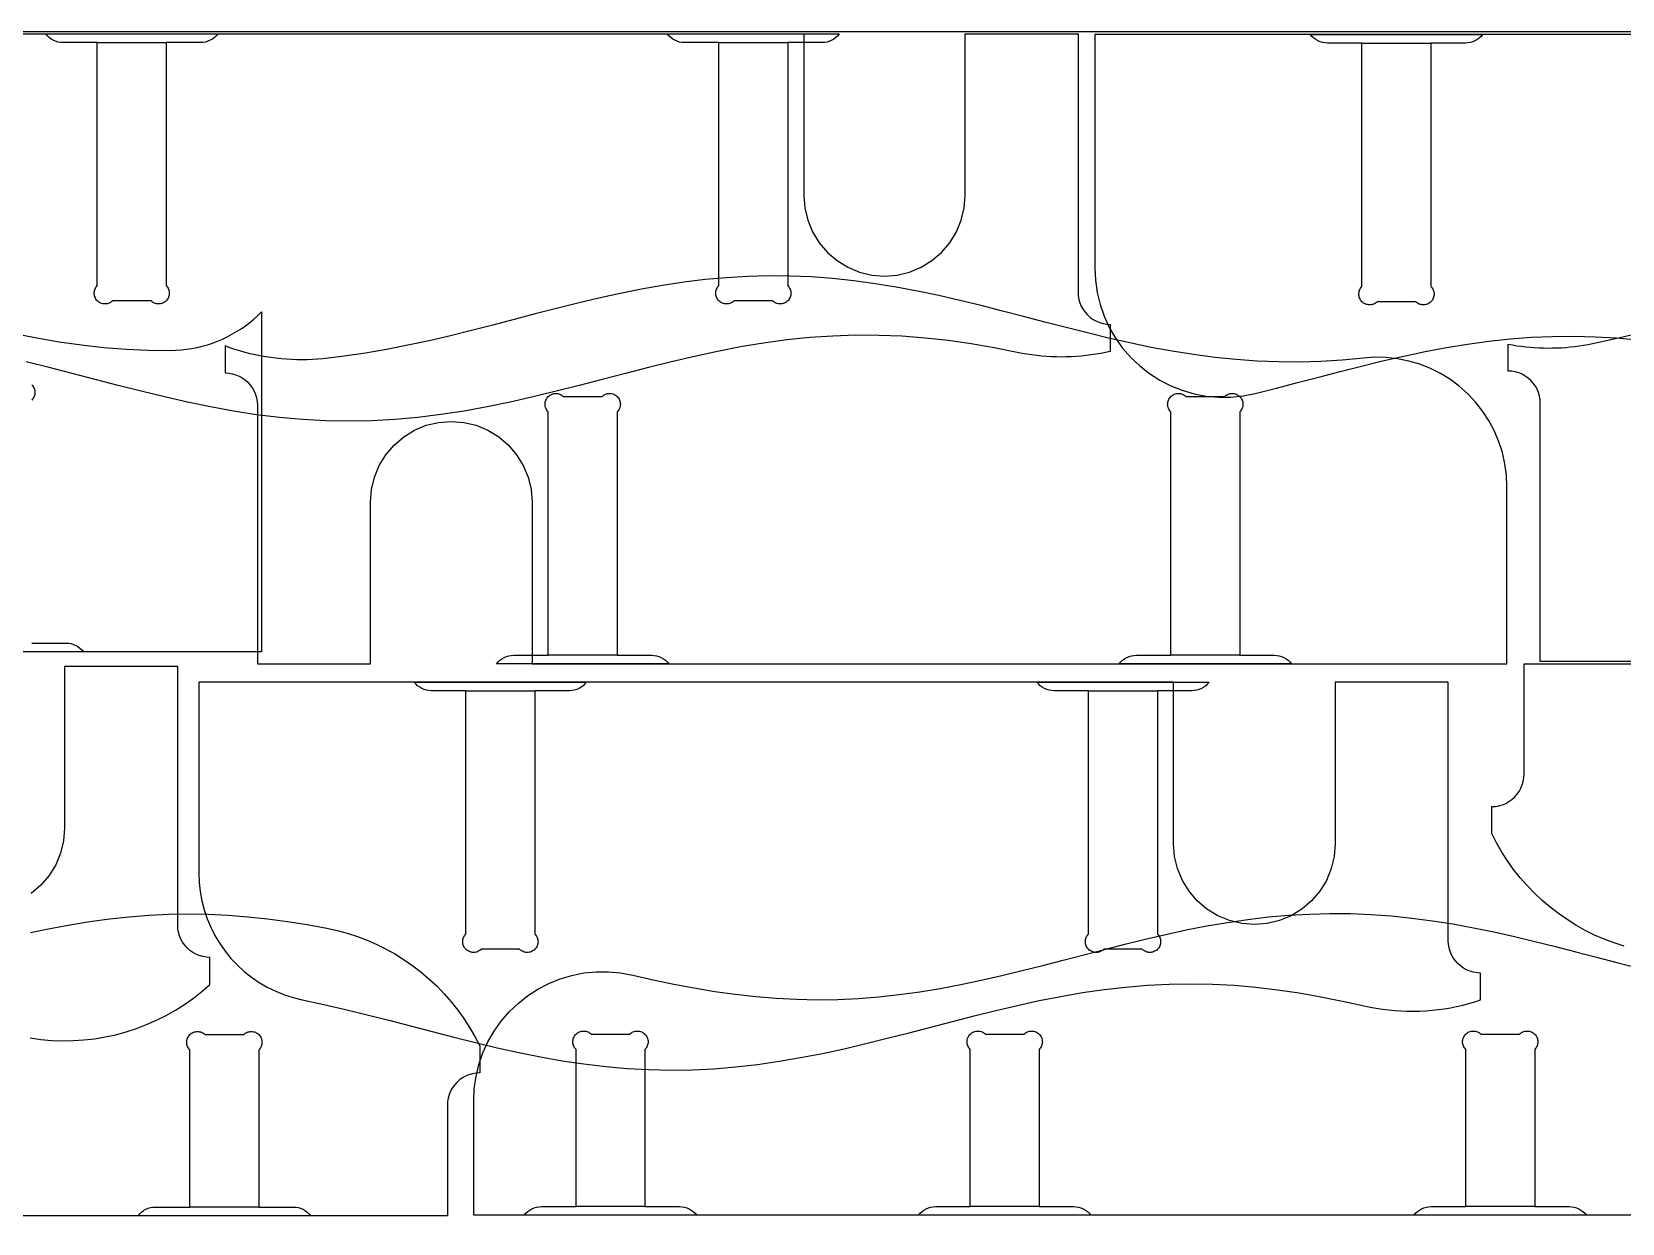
# Model space of a CAD drawing. Header units: inches. Extents: x -0.6 to 96.2, y 0 to 48.
# Drawn here: x 32.34 to 69.31, y 20.32 to 48 of the extents above; entities that cross this region are included whole.
import ezdxf

# ---------------------------------------------------------------- set-up
doc = ezdxf.new("R2010")
doc.units = ezdxf.units.IN

msp = doc.modelspace()

# ---------------------------------------------------------------- linework, layer by layer
at = {"layer": 'BRACKET_CUT_LINE', "color": 4}
for p, q in [((33.859, 47.75), (35.459, 47.75)), ((48.309, 47.75), (49.909, 47.75)), ((63.26, 47.738), (64.863, 47.738)), ((45.944, 33.514), (44.342, 33.514)), ((60.418, 33.514), (58.816, 33.514)), ((42.429, 32.69), (44.031, 32.69)), ((56.903, 32.69), (58.505, 32.69)), ((37.614, 20.691), (36.011, 20.691)), ((46.59, 20.701), (44.988, 20.701)), ((55.755, 20.701), (54.153, 20.701)), ((67.275, 20.701), (65.672, 20.701))]:
    msp.add_line(p, q, dxfattribs=at)
at = {"layer": 'BRACKET_OUTLINE', "color": 6}
for points in [[(36.659, 47.95), (36.622, 47.906), (36.58, 47.866), (36.533, 47.832), (36.483, 47.803), (36.43, 47.78), (36.374, 47.763), (36.317, 47.753), (36.259, 47.75), (35.459, 47.75), (35.459, 42.104), (35.476, 42.085), (35.491, 42.066), (35.503, 42.045), (35.514, 42.022), (35.522, 41.999), (35.528, 41.976), (35.531, 41.951), (35.533, 41.927), (35.531, 41.902), (35.528, 41.878), (35.522, 41.854), (35.514, 41.831), (35.503, 41.809), (35.491, 41.788), (35.476, 41.768), (35.459, 41.75), (35.441, 41.734), (35.422, 41.719), (35.401, 41.706), (35.378, 41.696), (35.355, 41.688), (35.331, 41.682), (35.307, 41.678), (35.283, 41.677), (35.258, 41.678), (35.234, 41.682), (35.21, 41.688), (35.187, 41.696), (35.165, 41.706), (35.144, 41.719), (35.124, 41.734), (35.106, 41.75), (34.213, 41.75), (34.195, 41.734), (34.175, 41.719), (34.154, 41.706), (34.132, 41.696), (34.109, 41.688), (34.085, 41.682), (34.061, 41.678), (34.036, 41.677), (34.012, 41.678), (33.987, 41.682), (33.964, 41.688), (33.941, 41.696), (33.918, 41.706), (33.897, 41.719), (33.878, 41.734), (33.859, 41.75), (33.843, 41.768), (33.828, 41.788), (33.816, 41.809), (33.805, 41.831), (33.797, 41.854), (33.791, 41.878), (33.787, 41.902), (33.786, 41.927), (33.787, 41.951), (33.791, 41.976), (33.797, 41.999), (33.805, 42.022), (33.816, 42.045), (33.828, 42.066), (33.843, 42.085), (33.859, 42.104), (33.859, 47.75), (33.059, 47.75), (33.002, 47.753), (32.945, 47.763), (32.889, 47.78), (32.836, 47.803), (32.786, 47.832), (32.739, 47.866), (32.697, 47.906), (32.659, 47.95), (36.659, 47.95)], [(51.109, 47.95), (51.072, 47.906), (51.03, 47.866), (50.983, 47.832), (50.933, 47.803), (50.88, 47.78), (50.824, 47.763), (50.767, 47.753), (50.709, 47.75), (49.909, 47.75), (49.909, 42.104), (49.926, 42.085), (49.941, 42.066), (49.953, 42.045), (49.964, 42.022), (49.972, 41.999), (49.978, 41.976), (49.981, 41.951), (49.983, 41.927), (49.981, 41.902), (49.978, 41.878), (49.972, 41.854), (49.964, 41.831), (49.953, 41.809), (49.941, 41.788), (49.926, 41.768), (49.909, 41.75), (49.891, 41.734), (49.872, 41.719), (49.851, 41.706), (49.828, 41.696), (49.805, 41.688), (49.781, 41.682), (49.757, 41.678), (49.733, 41.677), (49.708, 41.678), (49.684, 41.682), (49.66, 41.688), (49.637, 41.696), (49.615, 41.706), (49.594, 41.719), (49.574, 41.734), (49.556, 41.75), (48.663, 41.75), (48.645, 41.734), (48.625, 41.719), (48.604, 41.706), (48.582, 41.696), (48.559, 41.688), (48.535, 41.682), (48.511, 41.678), (48.486, 41.677), (48.462, 41.678), (48.437, 41.682), (48.414, 41.688), (48.391, 41.696), (48.368, 41.706), (48.347, 41.719), (48.328, 41.734), (48.309, 41.75), (48.293, 41.768), (48.278, 41.788), (48.266, 41.809), (48.255, 41.831), (48.247, 41.854), (48.241, 41.878), (48.237, 41.902), (48.236, 41.927), (48.237, 41.951), (48.241, 41.976), (48.247, 41.999), (48.255, 42.022), (48.266, 42.045), (48.278, 42.066), (48.293, 42.085), (48.309, 42.104), (48.309, 47.75), (47.509, 47.75), (47.452, 47.753), (47.395, 47.763), (47.339, 47.78), (47.286, 47.803), (47.236, 47.832), (47.189, 47.866), (47.147, 47.906), (47.109, 47.95), (51.109, 47.95)], [(66.065, 47.939), (66.028, 47.894), (65.985, 47.855), (65.939, 47.82), (65.888, 47.791), (65.835, 47.768), (65.779, 47.752), (65.722, 47.742), (65.664, 47.738), (64.863, 47.738), (64.863, 42.083), (64.88, 42.064), (64.894, 42.045), (64.907, 42.023), (64.917, 42.001), (64.926, 41.978), (64.932, 41.954), (64.935, 41.93), (64.936, 41.905), (64.935, 41.881), (64.932, 41.857), (64.926, 41.833), (64.917, 41.81), (64.907, 41.787), (64.894, 41.766), (64.88, 41.747), (64.863, 41.728), (64.845, 41.712), (64.825, 41.697), (64.804, 41.685), (64.782, 41.674), (64.759, 41.666), (64.735, 41.66), (64.711, 41.656), (64.686, 41.655), (64.661, 41.656), (64.637, 41.66), (64.613, 41.666), (64.59, 41.674), (64.568, 41.685), (64.547, 41.697), (64.527, 41.712), (64.509, 41.728), (63.615, 41.728), (63.596, 41.712), (63.577, 41.697), (63.555, 41.685), (63.533, 41.674), (63.51, 41.666), (63.486, 41.66), (63.462, 41.656), (63.437, 41.655), (63.413, 41.656), (63.389, 41.66), (63.365, 41.666), (63.342, 41.674), (63.319, 41.685), (63.298, 41.697), (63.279, 41.712), (63.26, 41.728), (63.244, 41.747), (63.229, 41.766), (63.217, 41.787), (63.206, 41.81), (63.198, 41.833), (63.192, 41.857), (63.188, 41.881), (63.187, 41.905), (63.188, 41.93), (63.192, 41.954), (63.198, 41.978), (63.206, 42.001), (63.217, 42.023), (63.229, 42.045), (63.244, 42.064), (63.26, 42.083), (63.26, 47.738), (62.459, 47.738), (62.401, 47.742), (62.344, 47.752), (62.288, 47.768), (62.235, 47.791), (62.185, 47.82), (62.138, 47.855), (62.096, 47.894), (62.058, 47.939), (66.065, 47.939)], [(43.14, 33.314), (43.177, 33.358), (43.219, 33.398), (43.266, 33.432), (43.316, 33.461), (43.37, 33.484), (43.425, 33.501), (43.482, 33.511), (43.54, 33.514), (44.342, 33.514), (44.342, 39.17), (44.325, 39.188), (44.31, 39.208), (44.298, 39.229), (44.287, 39.251), (44.279, 39.274), (44.273, 39.298), (44.269, 39.323), (44.268, 39.347), (44.269, 39.372), (44.273, 39.396), (44.279, 39.42), (44.287, 39.443), (44.298, 39.465), (44.31, 39.486), (44.325, 39.506), (44.342, 39.524), (44.36, 39.541), (44.379, 39.555), (44.401, 39.568), (44.423, 39.578), (44.446, 39.587), (44.47, 39.593), (44.494, 39.596), (44.519, 39.597), (44.543, 39.596), (44.567, 39.593), (44.591, 39.587), (44.614, 39.578), (44.637, 39.568), (44.658, 39.555), (44.677, 39.541), (44.696, 39.524), (45.59, 39.524), (45.608, 39.541), (45.628, 39.555), (45.649, 39.568), (45.671, 39.578), (45.694, 39.587), (45.718, 39.593), (45.743, 39.596), (45.767, 39.597), (45.792, 39.596), (45.816, 39.593), (45.84, 39.587), (45.863, 39.578), (45.885, 39.568), (45.906, 39.555), (45.926, 39.541), (45.944, 39.524), (45.961, 39.506), (45.975, 39.486), (45.988, 39.465), (45.998, 39.443), (46.007, 39.42), (46.013, 39.396), (46.016, 39.372), (46.018, 39.347), (46.016, 39.323), (46.013, 39.298), (46.007, 39.274), (45.998, 39.251), (45.988, 39.229), (45.975, 39.208), (45.961, 39.188), (45.944, 39.17), (45.944, 33.514), (46.746, 33.514), (46.803, 33.511), (46.861, 33.501), (46.916, 33.484), (46.97, 33.461), (47.02, 33.432), (47.066, 33.398), (47.109, 33.358), (47.146, 33.314), (43.14, 33.314)], [(57.614, 33.314), (57.651, 33.358), (57.693, 33.398), (57.74, 33.432), (57.79, 33.461), (57.844, 33.484), (57.899, 33.501), (57.956, 33.511), (58.014, 33.514), (58.816, 33.514), (58.816, 39.17), (58.799, 39.188), (58.785, 39.208), (58.772, 39.229), (58.761, 39.251), (58.753, 39.274), (58.747, 39.298), (58.744, 39.323), (58.742, 39.347), (58.744, 39.372), (58.747, 39.396), (58.753, 39.42), (58.761, 39.443), (58.772, 39.465), (58.785, 39.486), (58.799, 39.506), (58.816, 39.524), (58.834, 39.541), (58.854, 39.555), (58.875, 39.568), (58.897, 39.578), (58.92, 39.587), (58.944, 39.593), (58.968, 39.596), (58.993, 39.597), (59.017, 39.596), (59.042, 39.593), (59.065, 39.587), (59.089, 39.578), (59.111, 39.568), (59.132, 39.555), (59.152, 39.541), (59.17, 39.524), (60.064, 39.524), (60.082, 39.541), (60.102, 39.555), (60.123, 39.568), (60.145, 39.578), (60.169, 39.587), (60.192, 39.593), (60.217, 39.596), (60.241, 39.597), (60.266, 39.596), (60.29, 39.593), (60.314, 39.587), (60.337, 39.578), (60.359, 39.568), (60.38, 39.555), (60.4, 39.541), (60.418, 39.524), (60.435, 39.506), (60.449, 39.486), (60.462, 39.465), (60.473, 39.443), (60.481, 39.42), (60.487, 39.396), (60.49, 39.372), (60.492, 39.347), (60.49, 39.323), (60.487, 39.298), (60.481, 39.274), (60.473, 39.251), (60.462, 39.229), (60.449, 39.208), (60.435, 39.188), (60.418, 39.17), (60.418, 33.514), (61.22, 33.514), (61.278, 33.511), (61.335, 33.501), (61.39, 33.484), (61.444, 33.461), (61.494, 33.432), (61.541, 33.398), (61.583, 33.358), (61.62, 33.314), (57.614, 33.314)], [(45.233, 32.89), (45.196, 32.846), (45.154, 32.806), (45.107, 32.772), (45.057, 32.743), (45.003, 32.72), (44.948, 32.703), (44.891, 32.693), (44.833, 32.69), (44.031, 32.69), (44.031, 27.034), (44.048, 27.016), (44.062, 26.996), (44.075, 26.975), (44.086, 26.953), (44.094, 26.93), (44.1, 26.906), (44.103, 26.881), (44.105, 26.857), (44.103, 26.832), (44.1, 26.808), (44.094, 26.784), (44.086, 26.761), (44.075, 26.739), (44.062, 26.718), (44.048, 26.698), (44.031, 26.68), (44.013, 26.663), (43.993, 26.649), (43.972, 26.636), (43.95, 26.626), (43.927, 26.617), (43.903, 26.611), (43.879, 26.608), (43.854, 26.607), (43.83, 26.608), (43.805, 26.611), (43.782, 26.617), (43.758, 26.626), (43.736, 26.636), (43.715, 26.649), (43.695, 26.663), (43.677, 26.68), (42.783, 26.68), (42.765, 26.663), (42.745, 26.649), (42.724, 26.636), (42.701, 26.626), (42.678, 26.617), (42.655, 26.611), (42.63, 26.608), (42.606, 26.607), (42.581, 26.608), (42.557, 26.611), (42.533, 26.617), (42.51, 26.626), (42.488, 26.636), (42.467, 26.649), (42.447, 26.663), (42.429, 26.68), (42.412, 26.698), (42.397, 26.718), (42.385, 26.739), (42.374, 26.761), (42.366, 26.784), (42.36, 26.808), (42.356, 26.832), (42.355, 26.857), (42.356, 26.881), (42.36, 26.906), (42.366, 26.93), (42.374, 26.953), (42.385, 26.975), (42.397, 26.996), (42.412, 27.016), (42.429, 27.034), (42.429, 32.69), (41.627, 32.69), (41.569, 32.693), (41.512, 32.703), (41.457, 32.72), (41.403, 32.743), (41.353, 32.772), (41.306, 32.806), (41.264, 32.846), (41.227, 32.89), (45.233, 32.89)], [(59.707, 32.89), (59.67, 32.846), (59.628, 32.806), (59.581, 32.772), (59.531, 32.743), (59.477, 32.72), (59.422, 32.703), (59.365, 32.693), (59.307, 32.69), (58.505, 32.69), (58.505, 27.034), (58.522, 27.016), (58.537, 26.996), (58.549, 26.975), (58.56, 26.953), (58.568, 26.93), (58.574, 26.906), (58.578, 26.881), (58.579, 26.857), (58.578, 26.832), (58.574, 26.808), (58.568, 26.784), (58.56, 26.761), (58.549, 26.739), (58.537, 26.718), (58.522, 26.698), (58.505, 26.68), (58.487, 26.663), (58.467, 26.649), (58.446, 26.636), (58.424, 26.626), (58.401, 26.617), (58.377, 26.611), (58.353, 26.608), (58.328, 26.607), (58.304, 26.608), (58.279, 26.611), (58.256, 26.617), (58.233, 26.626), (58.21, 26.636), (58.189, 26.649), (58.169, 26.663), (58.151, 26.68), (57.257, 26.68), (57.239, 26.663), (57.219, 26.649), (57.198, 26.636), (57.176, 26.626), (57.152, 26.617), (57.129, 26.611), (57.104, 26.608), (57.08, 26.607), (57.055, 26.608), (57.031, 26.611), (57.007, 26.617), (56.984, 26.626), (56.962, 26.636), (56.941, 26.649), (56.921, 26.663), (56.903, 26.68), (56.886, 26.698), (56.872, 26.718), (56.859, 26.739), (56.848, 26.761), (56.84, 26.784), (56.834, 26.808), (56.831, 26.832), (56.829, 26.857), (56.831, 26.881), (56.834, 26.906), (56.84, 26.93), (56.848, 26.953), (56.859, 26.975), (56.872, 26.996), (56.886, 27.016), (56.903, 27.034), (56.903, 32.69), (56.101, 32.69), (56.043, 32.693), (55.986, 32.703), (55.931, 32.72), (55.877, 32.743), (55.827, 32.772), (55.78, 32.806), (55.738, 32.846), (55.701, 32.89), (59.707, 32.89)], [(43.786, 20.501), (43.823, 20.545), (43.865, 20.585), (43.912, 20.62), (43.962, 20.648), (44.016, 20.671), (44.071, 20.688), (44.128, 20.698), (44.186, 20.701), (44.988, 20.701), (44.988, 24.354), (44.971, 24.372), (44.956, 24.392), (44.944, 24.413), (44.933, 24.435), (44.925, 24.458), (44.919, 24.482), (44.915, 24.506), (44.914, 24.531), (44.915, 24.556), (44.919, 24.58), (44.925, 24.604), (44.933, 24.627), (44.944, 24.649), (44.956, 24.67), (44.971, 24.69), (44.988, 24.708), (45.006, 24.725), (45.025, 24.739), (45.047, 24.752), (45.069, 24.762), (45.092, 24.771), (45.116, 24.777), (45.14, 24.78), (45.165, 24.781), (45.189, 24.78), (45.213, 24.777), (45.237, 24.771), (45.26, 24.762), (45.283, 24.752), (45.304, 24.739), (45.323, 24.725), (45.342, 24.708), (46.236, 24.708), (46.254, 24.725), (46.274, 24.739), (46.295, 24.752), (46.317, 24.762), (46.34, 24.771), (46.364, 24.777), (46.389, 24.78), (46.413, 24.781), (46.438, 24.78), (46.462, 24.777), (46.486, 24.771), (46.509, 24.762), (46.531, 24.752), (46.552, 24.739), (46.572, 24.725), (46.59, 24.708), (46.607, 24.69), (46.621, 24.67), (46.634, 24.649), (46.644, 24.627), (46.653, 24.604), (46.659, 24.58), (46.662, 24.556), (46.664, 24.531), (46.662, 24.506), (46.659, 24.482), (46.653, 24.458), (46.644, 24.435), (46.634, 24.413), (46.621, 24.392), (46.607, 24.372), (46.59, 24.354), (46.59, 20.701), (47.392, 20.701), (47.449, 20.698), (47.507, 20.688), (47.562, 20.671), (47.616, 20.648), (47.666, 20.62), (47.712, 20.585), (47.755, 20.545), (47.792, 20.501), (43.786, 20.501)], [(52.951, 20.501), (52.988, 20.545), (53.031, 20.585), (53.077, 20.62), (53.127, 20.648), (53.181, 20.671), (53.236, 20.688), (53.294, 20.698), (53.351, 20.701), (54.153, 20.701), (54.153, 24.354), (54.136, 24.372), (54.122, 24.392), (54.109, 24.413), (54.099, 24.435), (54.09, 24.458), (54.084, 24.482), (54.081, 24.506), (54.079, 24.531), (54.081, 24.556), (54.084, 24.58), (54.09, 24.604), (54.099, 24.627), (54.109, 24.649), (54.122, 24.67), (54.136, 24.69), (54.153, 24.708), (54.171, 24.725), (54.191, 24.739), (54.212, 24.752), (54.234, 24.762), (54.257, 24.771), (54.281, 24.777), (54.305, 24.78), (54.33, 24.781), (54.354, 24.78), (54.379, 24.777), (54.403, 24.771), (54.426, 24.762), (54.448, 24.752), (54.469, 24.739), (54.489, 24.725), (54.507, 24.708), (55.401, 24.708), (55.42, 24.725), (55.439, 24.739), (55.46, 24.752), (55.483, 24.762), (55.506, 24.771), (55.53, 24.777), (55.554, 24.78), (55.578, 24.781), (55.603, 24.78), (55.627, 24.777), (55.651, 24.771), (55.674, 24.762), (55.696, 24.752), (55.718, 24.739), (55.737, 24.725), (55.755, 24.708), (55.772, 24.69), (55.787, 24.67), (55.799, 24.649), (55.81, 24.627), (55.818, 24.604), (55.824, 24.58), (55.828, 24.556), (55.829, 24.531), (55.828, 24.506), (55.824, 24.482), (55.818, 24.458), (55.81, 24.435), (55.799, 24.413), (55.787, 24.392), (55.772, 24.372), (55.755, 24.354), (55.755, 20.701), (56.557, 20.701), (56.615, 20.698), (56.672, 20.688), (56.727, 20.671), (56.781, 20.648), (56.831, 20.62), (56.878, 20.585), (56.92, 20.545), (56.957, 20.501), (52.951, 20.501)], [(64.47, 20.501), (64.507, 20.545), (64.55, 20.585), (64.596, 20.62), (64.647, 20.648), (64.7, 20.671), (64.756, 20.688), (64.813, 20.698), (64.871, 20.701), (65.672, 20.701), (65.672, 24.354), (65.656, 24.372), (65.641, 24.392), (65.628, 24.413), (65.618, 24.435), (65.609, 24.458), (65.603, 24.482), (65.6, 24.506), (65.599, 24.531), (65.6, 24.556), (65.603, 24.58), (65.609, 24.604), (65.618, 24.627), (65.628, 24.649), (65.641, 24.67), (65.656, 24.69), (65.672, 24.708), (65.69, 24.725), (65.71, 24.739), (65.731, 24.752), (65.753, 24.762), (65.776, 24.771), (65.8, 24.777), (65.825, 24.78), (65.849, 24.781), (65.874, 24.78), (65.898, 24.777), (65.922, 24.771), (65.945, 24.762), (65.967, 24.752), (65.988, 24.739), (66.008, 24.725), (66.026, 24.708), (66.921, 24.708), (66.939, 24.725), (66.958, 24.739), (66.98, 24.752), (67.002, 24.762), (67.025, 24.771), (67.049, 24.777), (67.073, 24.78), (67.098, 24.781), (67.122, 24.78), (67.146, 24.777), (67.17, 24.771), (67.193, 24.762), (67.216, 24.752), (67.237, 24.739), (67.256, 24.725), (67.275, 24.708), (67.291, 24.69), (67.306, 24.67), (67.318, 24.649), (67.329, 24.627), (67.337, 24.604), (67.343, 24.58), (67.347, 24.556), (67.348, 24.531), (67.347, 24.506), (67.343, 24.482), (67.337, 24.458), (67.329, 24.435), (67.318, 24.413), (67.306, 24.392), (67.291, 24.372), (67.275, 24.354), (67.275, 20.701), (68.076, 20.701), (68.134, 20.698), (68.191, 20.688), (68.247, 20.671), (68.3, 20.648), (68.35, 20.62), (68.397, 20.585), (68.439, 20.545), (68.477, 20.501), (64.47, 20.501)], [(34.809, 20.49), (34.847, 20.534), (34.889, 20.574), (34.936, 20.609), (34.986, 20.638), (35.039, 20.661), (35.095, 20.677), (35.152, 20.687), (35.21, 20.691), (36.011, 20.691), (36.011, 24.343), (35.995, 24.361), (35.98, 24.381), (35.968, 24.402), (35.957, 24.424), (35.949, 24.447), (35.943, 24.471), (35.939, 24.496), (35.938, 24.52), (35.939, 24.545), (35.943, 24.569), (35.949, 24.593), (35.957, 24.616), (35.968, 24.638), (35.98, 24.659), (35.995, 24.679), (36.011, 24.697), (36.03, 24.714), (36.049, 24.728), (36.07, 24.741), (36.093, 24.751), (36.116, 24.76), (36.14, 24.766), (36.164, 24.769), (36.188, 24.771), (36.213, 24.769), (36.237, 24.766), (36.261, 24.76), (36.284, 24.751), (36.306, 24.741), (36.328, 24.728), (36.347, 24.714), (36.365, 24.697), (37.26, 24.697), (37.278, 24.714), (37.298, 24.728), (37.319, 24.741), (37.341, 24.751), (37.364, 24.76), (37.388, 24.766), (37.412, 24.769), (37.437, 24.771), (37.461, 24.769), (37.486, 24.766), (37.51, 24.76), (37.533, 24.751), (37.555, 24.741), (37.576, 24.728), (37.596, 24.714), (37.614, 24.697), (37.63, 24.679), (37.645, 24.659), (37.658, 24.638), (37.668, 24.616), (37.677, 24.593), (37.683, 24.569), (37.686, 24.545), (37.687, 24.52), (37.686, 24.496), (37.683, 24.471), (37.677, 24.447), (37.668, 24.424), (37.658, 24.402), (37.645, 24.381), (37.63, 24.361), (37.614, 24.343), (37.614, 20.691), (38.415, 20.691), (38.473, 20.687), (38.53, 20.677), (38.586, 20.661), (38.639, 20.638), (38.69, 20.609), (38.736, 20.574), (38.779, 20.534), (38.816, 20.49), (34.809, 20.49)]]:
    msp.add_lwpolyline(points, close=True, dxfattribs=at)
for points in [[(32.336, 39.796), (32.352, 39.778), (32.367, 39.758), (32.379, 39.737), (32.39, 39.715), (32.398, 39.692), (32.404, 39.668), (32.408, 39.644), (32.409, 39.619), (32.408, 39.595), (32.404, 39.571), (32.398, 39.547), (32.39, 39.524), (32.379, 39.502), (32.367, 39.481), (32.352, 39.461), (32.336, 39.443)], [(32.336, 33.796), (33.136, 33.796), (33.193, 33.793), (33.25, 33.783), (33.306, 33.766), (33.359, 33.743), (33.409, 33.715), (33.456, 33.68), (33.498, 33.64), (33.536, 33.596), (29.536, 33.596)]]:
    msp.add_lwpolyline(points, dxfattribs=at)
at = {"layer": 'PLYWOOD_BOUNDARY', "color": 7}
msp.add_lwpolyline([(0, 0), (96, 0), (96, 48), (0, 48), (0, 0)], dxfattribs=at)
at = {"layer": 'SHELF_L', "color": 3}
for points in [[(26.82, 47.95), (50.284, 47.95), (50.284, 44.2), (50.308, 43.907), (50.376, 43.621), (50.489, 43.349), (50.643, 43.098), (50.834, 42.874), (51.057, 42.683), (51.308, 42.529), (51.58, 42.417), (51.866, 42.348), (52.159, 42.325), (52.453, 42.348), (52.739, 42.417), (53.011, 42.529), (53.262, 42.683), (53.485, 42.874), (53.676, 43.098), (53.83, 43.349), (53.943, 43.621), (54.011, 43.907), (54.034, 44.2), (54.034, 47.95), (56.659, 47.95), (56.659, 47.95), (56.659, 41.95), (56.659, 41.95), (56.664, 41.866), (56.678, 41.783), (56.702, 41.702), (56.734, 41.625), (56.774, 41.551), (56.823, 41.482), (56.879, 41.42), (56.942, 41.364), (57.01, 41.315), (57.084, 41.274), (57.162, 41.242), (57.243, 41.219), (57.325, 41.205), (57.409, 41.2), (57.409, 40.575), (57.409, 40.575), (57.297, 40.55), (57.185, 40.528), (57.072, 40.508), (56.958, 40.491), (56.844, 40.476), (56.73, 40.465), (56.615, 40.455), (56.501, 40.449), (56.386, 40.445), (56.271, 40.443), (56.156, 40.445), (56.041, 40.449), (55.927, 40.455), (55.812, 40.464), (55.698, 40.476), (55.584, 40.491), (55.471, 40.508), (55.357, 40.527), (55.245, 40.55), (55.245, 40.55), (54.709, 40.656), (54.173, 40.748), (53.637, 40.824), (53.101, 40.884), (52.565, 40.925), (52.029, 40.946), (51.494, 40.949), (50.958, 40.931), (50.422, 40.894), (49.886, 40.839), (49.35, 40.766), (48.814, 40.678), (48.278, 40.575), (47.742, 40.459), (47.207, 40.334), (46.671, 40.201), (46.135, 40.063), (45.599, 39.923), (45.063, 39.784), (44.527, 39.647), (43.991, 39.517), (43.455, 39.395), (42.919, 39.284), (42.384, 39.187), (41.848, 39.104), (41.312, 39.038), (40.776, 38.989), (40.24, 38.96), (39.704, 38.95), (39.168, 38.96), (38.632, 38.989), (38.097, 39.037), (37.561, 39.103), (37.025, 39.186), (36.489, 39.283), (35.953, 39.394), (35.417, 39.516), (34.881, 39.646), (34.345, 39.782), (33.809, 39.922), (33.274, 40.062), (32.738, 40.2), (32.202, 40.333)], [(79.713, 47.939), (57.05, 47.939), (57.05, 42.513), (57.05, 42.513), (57.064, 42.227), (57.105, 41.943), (57.172, 41.665), (57.266, 41.394), (57.386, 41.133), (57.529, 40.885), (57.696, 40.652), (57.884, 40.435), (58.092, 40.238), (58.318, 40.061), (58.559, 39.907), (58.814, 39.776), (59.081, 39.67), (59.356, 39.591), (59.638, 39.537), (59.923, 39.511), (60.21, 39.512), (60.495, 39.541), (60.776, 39.596), (60.776, 39.596), (61.27, 39.72), (61.764, 39.848), (62.258, 39.978), (62.752, 40.106), (63.246, 40.231), (63.74, 40.352), (64.234, 40.465), (64.728, 40.569), (65.222, 40.662), (65.716, 40.744), (66.21, 40.811), (66.704, 40.864), (67.198, 40.901), (67.692, 40.922), (68.186, 40.927), (68.679, 40.914), (69.173, 40.886), (69.667, 40.841)], [(31.934, 40.988), (32.453, 40.886), (32.971, 40.798), (33.489, 40.724), (34.007, 40.666), (34.526, 40.625), (35.044, 40.602), (35.562, 40.597), (35.562, 40.597), (35.686, 40.6), (35.81, 40.609), (35.933, 40.623), (36.056, 40.642), (36.178, 40.666), (36.298, 40.695), (36.418, 40.729), (36.536, 40.768), (36.652, 40.812), (36.766, 40.86), (36.878, 40.913), (36.988, 40.971), (37.095, 41.034), (37.2, 41.1), (37.302, 41.171), (37.401, 41.246), (37.496, 41.325), (37.589, 41.408), (37.678, 41.495), (37.678, 33.596), (15.911, 33.596)], [(70.03, 33.367), (67.405, 33.367), (67.405, 33.367), (67.405, 39.367), (67.405, 39.367), (67.401, 39.451), (67.386, 39.534), (67.363, 39.615), (67.331, 39.693), (67.29, 39.766), (67.242, 39.835), (67.186, 39.898), (67.123, 39.954), (67.054, 40.002), (66.981, 40.043), (66.903, 40.075), (66.822, 40.099), (66.739, 40.113), (66.655, 40.117), (66.655, 40.742), (66.655, 40.742), (66.757, 40.724), (66.86, 40.707), (66.963, 40.693), (67.066, 40.681), (67.17, 40.671), (67.273, 40.663), (67.377, 40.657), (67.481, 40.653), (67.585, 40.652), (67.689, 40.653), (67.792, 40.655), (67.896, 40.66), (68, 40.668), (68.103, 40.677), (68.207, 40.688), (68.31, 40.702), (68.412, 40.718), (68.515, 40.736), (68.617, 40.756), (68.617, 40.756), (69.151, 40.872), (69.685, 40.998)], [(32.295, 24.619), (32.543, 24.585), (32.793, 24.563), (33.044, 24.554), (33.295, 24.557), (33.545, 24.574), (33.794, 24.602), (34.042, 24.643), (34.287, 24.696), (34.529, 24.762), (34.768, 24.84), (35.002, 24.929), (35.232, 25.03), (35.456, 25.143), (35.674, 25.266), (35.886, 25.401), (36.091, 25.545), (36.288, 25.7), (36.478, 25.865), (36.478, 26.491), (36.478, 26.491), (36.394, 26.495), (36.311, 26.51), (36.23, 26.533), (36.152, 26.565), (36.078, 26.606), (36.009, 26.655), (35.947, 26.711), (35.89, 26.774), (35.842, 26.842), (35.801, 26.916), (35.769, 26.994), (35.745, 27.075), (35.731, 27.158), (35.727, 27.242), (35.727, 33.252), (35.727, 33.252), (33.097, 33.252), (33.097, 29.496), (33.074, 29.202), (33.005, 28.915), (32.892, 28.643), (32.738, 28.392), (32.547, 28.168), (32.323, 27.976)]]:
    msp.add_lwpolyline(points, dxfattribs=at)
for points in [[(37.58, 33.314), (40.21, 33.314), (40.21, 37.07), (40.233, 37.364), (40.302, 37.65), (40.414, 37.923), (40.568, 38.174), (40.76, 38.398), (40.984, 38.589), (41.235, 38.743), (41.507, 38.856), (41.794, 38.925), (42.088, 38.948), (42.382, 38.925), (42.668, 38.856), (42.94, 38.743), (43.192, 38.589), (43.416, 38.398), (43.607, 38.174), (43.761, 37.923), (43.874, 37.65), (43.943, 37.364), (43.966, 37.07), (43.966, 33.314), (66.629, 33.314), (66.629, 37.433), (66.629, 37.433), (66.617, 37.698), (66.582, 37.962), (66.523, 38.221), (66.442, 38.474), (66.339, 38.719), (66.215, 38.954), (66.07, 39.177), (65.907, 39.387), (65.725, 39.581), (65.527, 39.758), (65.314, 39.917), (65.088, 40.057), (64.85, 40.176), (64.603, 40.274), (64.348, 40.349), (64.088, 40.402), (63.824, 40.431), (63.558, 40.437), (63.293, 40.42), (63.293, 40.42), (62.799, 40.373), (62.305, 40.341), (61.812, 40.327), (61.318, 40.329), (60.824, 40.347), (60.331, 40.382), (59.837, 40.432), (59.344, 40.498), (58.85, 40.577), (58.356, 40.668), (57.863, 40.771), (57.369, 40.883), (56.875, 41.002), (56.382, 41.127), (55.888, 41.255), (55.394, 41.384), (54.901, 41.512), (54.407, 41.637), (53.913, 41.757), (53.42, 41.87), (52.926, 41.974), (52.432, 42.067), (51.939, 42.147), (51.445, 42.215), (50.952, 42.267), (50.458, 42.304), (49.964, 42.324), (49.471, 42.328), (48.977, 42.316), (48.483, 42.286), (47.99, 42.241), (47.496, 42.181), (47.002, 42.107), (46.509, 42.019), (46.015, 41.92), (45.521, 41.812), (45.028, 41.695), (44.534, 41.572), (44.04, 41.445), (43.547, 41.316), (43.053, 41.187), (42.56, 41.061), (42.066, 40.939), (41.572, 40.823), (41.079, 40.716), (40.585, 40.619), (40.091, 40.534), (39.598, 40.462), (39.104, 40.404), (39.104, 40.404), (38.983, 40.393), (38.861, 40.385), (38.739, 40.38), (38.618, 40.378), (38.496, 40.379), (38.374, 40.383), (38.252, 40.39), (38.131, 40.4), (38.01, 40.413), (37.889, 40.429), (37.769, 40.447), (37.649, 40.469), (37.529, 40.494), (37.411, 40.521), (37.293, 40.551), (37.175, 40.585), (37.059, 40.621), (36.943, 40.659), (36.829, 40.701), (36.829, 40.075), (36.829, 40.075), (36.913, 40.07), (36.996, 40.056), (37.077, 40.033), (37.155, 40.001), (37.229, 39.96), (37.297, 39.911), (37.36, 39.855), (37.416, 39.792), (37.465, 39.723), (37.506, 39.65), (37.538, 39.572), (37.561, 39.491), (37.576, 39.408), (37.58, 39.324), (37.58, 33.314)], [(65.267, 32.89), (62.637, 32.89), (62.637, 29.134), (62.614, 28.84), (62.545, 28.554), (62.433, 28.281), (62.279, 28.03), (62.087, 27.806), (61.863, 27.615), (61.612, 27.461), (61.34, 27.348), (61.053, 27.279), (60.759, 27.256), (60.465, 27.279), (60.179, 27.348), (59.907, 27.461), (59.655, 27.615), (59.431, 27.806), (59.24, 28.03), (59.086, 28.281), (58.973, 28.554), (58.904, 28.84), (58.881, 29.134), (58.881, 32.89), (36.218, 32.89), (36.218, 28.452), (36.218, 28.452), (36.226, 28.235), (36.249, 28.02), (36.288, 27.807), (36.342, 27.597), (36.411, 27.391), (36.495, 27.192), (36.593, 26.998), (36.704, 26.813), (36.829, 26.635), (36.966, 26.468), (37.115, 26.31), (37.275, 26.164), (37.445, 26.029), (37.624, 25.908), (37.811, 25.799), (38.006, 25.704), (38.207, 25.624), (38.413, 25.558), (38.624, 25.507), (38.624, 25.507), (39.128, 25.399), (39.631, 25.282), (40.135, 25.159), (40.639, 25.03), (41.143, 24.899), (41.646, 24.767), (42.15, 24.637), (42.654, 24.512), (43.158, 24.392), (43.661, 24.282), (44.165, 24.181), (44.669, 24.092), (45.173, 24.017), (45.677, 23.957), (46.18, 23.913), (46.684, 23.886), (47.188, 23.875), (47.692, 23.882), (48.195, 23.906), (48.699, 23.947), (49.203, 24.005), (49.707, 24.077), (50.21, 24.163), (50.714, 24.261), (51.218, 24.37), (51.722, 24.488), (52.225, 24.613), (52.729, 24.742), (53.233, 24.873), (53.737, 25.005), (54.24, 25.134), (54.744, 25.259), (55.248, 25.377), (55.752, 25.487), (56.255, 25.586), (56.759, 25.673), (57.263, 25.746), (57.767, 25.804), (58.27, 25.845), (58.774, 25.871), (59.278, 25.879), (59.782, 25.869), (60.285, 25.843), (60.789, 25.799), (61.293, 25.74), (61.797, 25.666), (62.3, 25.578), (62.804, 25.478), (63.308, 25.368), (63.308, 25.368), (63.449, 25.337), (63.592, 25.311), (63.735, 25.289), (63.878, 25.272), (64.022, 25.258), (64.166, 25.249), (64.311, 25.243), (64.455, 25.242), (64.6, 25.245), (64.744, 25.252), (64.889, 25.264), (65.032, 25.279), (65.176, 25.299), (65.318, 25.323), (65.46, 25.351), (65.601, 25.383), (65.741, 25.419), (65.88, 25.459), (66.018, 25.503), (66.018, 26.129), (66.018, 26.129), (65.934, 26.134), (65.851, 26.148), (65.77, 26.171), (65.692, 26.203), (65.618, 26.244), (65.55, 26.293), (65.487, 26.349), (65.431, 26.412), (65.382, 26.481), (65.341, 26.554), (65.309, 26.632), (65.286, 26.713), (65.271, 26.796), (65.267, 26.88), (65.267, 32.89)]]:
    msp.add_lwpolyline(points, close=True, dxfattribs=at)
at = {"layer": 'SHELF_R', "color": 3}
for points in [[(69.352, 26.751), (69.119, 26.827), (68.891, 26.914), (68.666, 27.012), (68.447, 27.12), (68.234, 27.24), (68.027, 27.369), (67.826, 27.509), (67.632, 27.658), (67.446, 27.817), (67.267, 27.984), (67.098, 28.16), (66.936, 28.344), (66.784, 28.536), (66.642, 28.735), (66.51, 28.94), (66.387, 29.152), (66.275, 29.37), (66.275, 29.996), (66.275, 29.996), (66.36, 30), (66.443, 30.014), (66.524, 30.038), (66.601, 30.07), (66.675, 30.111), (66.744, 30.159), (66.807, 30.216), (66.863, 30.278), (66.912, 30.347), (66.952, 30.421), (66.985, 30.499), (67.008, 30.58), (67.022, 30.663), (67.027, 30.747), (67.027, 33.314), (67.027, 33.314), (96.075, 33.314)], [(32.302, 27.072), (32.761, 27.167), (33.221, 27.251), (33.681, 27.325), (34.14, 27.388), (34.6, 27.437), (35.06, 27.473), (35.519, 27.494), (35.979, 27.502), (36.439, 27.495), (36.898, 27.474), (37.358, 27.438), (37.817, 27.389), (38.277, 27.328), (38.737, 27.254), (39.196, 27.17), (39.196, 27.17), (39.435, 27.117), (39.671, 27.053), (39.904, 26.977), (40.132, 26.89), (40.357, 26.792), (40.576, 26.683), (40.789, 26.564), (40.996, 26.434), (41.197, 26.295), (41.391, 26.146), (41.577, 25.987), (41.756, 25.82), (41.925, 25.644), (42.087, 25.46), (42.238, 25.268), (42.381, 25.069), (42.513, 24.864), (42.636, 24.652), (42.748, 24.434), (42.748, 23.808), (42.748, 23.808), (42.663, 23.803), (42.58, 23.789), (42.499, 23.766), (42.422, 23.734), (42.348, 23.693), (42.279, 23.644), (42.216, 23.588), (42.16, 23.525), (42.111, 23.457), (42.071, 23.383), (42.038, 23.305), (42.015, 23.224), (42.001, 23.141), (41.996, 23.057), (41.996, 20.49), (41.996, 20.49), (12.948, 20.49)], [(71.657, 20.501), (42.609, 20.501), (42.609, 23.158), (42.609, 23.158), (42.622, 23.442), (42.663, 23.725), (42.73, 24.002), (42.822, 24.271), (42.941, 24.531), (43.083, 24.778), (43.248, 25.01), (43.434, 25.226), (43.64, 25.423), (43.863, 25.6), (44.102, 25.755), (44.355, 25.887), (44.62, 25.994), (44.893, 26.075), (45.173, 26.13), (45.456, 26.159), (45.741, 26.16), (46.025, 26.134), (46.305, 26.082), (46.305, 26.082), (46.782, 25.973), (47.259, 25.872), (47.735, 25.781), (48.212, 25.702), (48.689, 25.635), (49.166, 25.581), (49.642, 25.542), (50.119, 25.518), (50.596, 25.509), (51.072, 25.516), (51.549, 25.539), (52.026, 25.576), (52.503, 25.628), (52.979, 25.694), (53.456, 25.772), (53.933, 25.862), (54.409, 25.961), (54.886, 26.07), (55.363, 26.185), (55.839, 26.305), (56.316, 26.428), (56.793, 26.553), (57.27, 26.677), (57.746, 26.799), (58.223, 26.916), (58.7, 27.026), (59.176, 27.129), (59.653, 27.222), (60.13, 27.304), (60.607, 27.374), (61.083, 27.431), (61.56, 27.473), (62.037, 27.5), (62.513, 27.512), (62.99, 27.509), (63.467, 27.49), (63.943, 27.455), (64.42, 27.406), (64.897, 27.344), (65.374, 27.268), (65.85, 27.181), (66.327, 27.083), (66.804, 26.976), (67.28, 26.862), (67.757, 26.743), (68.234, 26.62), (68.711, 26.496), (69.187, 26.371), (69.664, 26.249)]]:
    msp.add_lwpolyline(points, dxfattribs=at)

doc.saveas('drawing.dxf')
